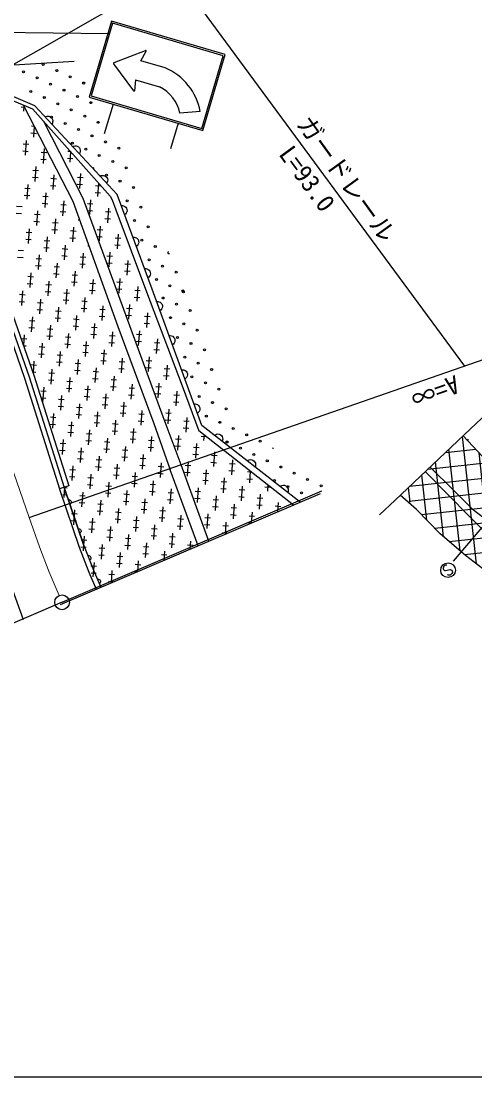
# Model space of a CAD drawing. Units: millimetres, scale not verified. Extents: x 40000 to 680000, y 20000 to 380000.
# Drawn here: x 209004 to 254914, y 205000 to 311891 of the extents above; entities that cross this region are included whole.
import ezdxf
from ezdxf.enums import TextEntityAlignment as Align

# ---------------------------------------------------------------- set-up
doc = ezdxf.new("R2010")
doc.units = ezdxf.units.MM
doc.header["$LTSCALE"] = 1000
doc.linetypes.add('CHAIN', pattern=[18.5, 12, -1.5, 3.5, -1.5])
for name, color, linetype, lineweight in [('M-BGD', 7, 'Continuous', 25), ('M-BMK', 2, 'CHAIN', 13), ('M-STR-STRC', 7, 'Continuous', 25), ('M-TTL-BAND', 7, 'Continuous', 25)]:
    doc.layers.add(name, color=color, linetype=linetype, lineweight=lineweight)
doc.styles.add('ＭＳ ゴシック', font='')
doc.styles.get('ＭＳ ゴシック').set_extended_font_data('MS Gothic')

# ---------------------------------------------------------------- blocks, each defined once
blk = doc.blocks.new('BUHIN1')
at = {"color": 7, "linetype": 'Continuous', "lineweight": 25}
for radius in [746, 22.5]:
    blk.add_circle((0, 0), radius, dxfattribs=at)
blk = doc.blocks.new('BUHIN117')
at = {"color": 7, "linetype": 'Continuous', "lineweight": 25}
blk.add_lwpolyline([(487, 115), (474, -6), (438, -115), (371, -244), (278, -327), (171, -389), (20, -424), (-102, -417), (-223, -384), (-343, -299), (-424, -218), (-487, -115)], dxfattribs=at)
blk = doc.blocks.new('BUHIN118')
at = {"color": 7, "linetype": 'Continuous', "lineweight": 25}
blk.add_lwpolyline([(474, -160), (399, -256), (311, -329), (186, -403), (62, -425), (-60, -420), (-207, -371), (-307, -300), (-392, -208), (-449, -73), (-475, 39), (-474, 160)], dxfattribs=at)
blk = doc.blocks.new('BUHIN119')
at = {"color": 7, "linetype": 'Continuous', "lineweight": 25}
blk.add_lwpolyline([(474, -158), (400, -254), (312, -328), (187, -402), (64, -425), (-58, -421), (-205, -372), (-306, -301), (-391, -210), (-449, -74), (-475, 37), (-474, 158)], dxfattribs=at)
blk = doc.blocks.new('BUHIN120')
at = {"color": 7, "linetype": 'Continuous', "lineweight": 25}
blk.add_lwpolyline([(499, 36), (467, -82), (414, -183), (327, -300), (222, -368), (107, -411), (-47, -422), (-167, -395), (-281, -344), (-386, -241), (-453, -148), (-499, -36)], dxfattribs=at)
blk = doc.blocks.new('BUHIN167')
at = {"color": 7, "linetype": 'Continuous', "lineweight": 25}
blk.add_lwpolyline([(235, -86), (196, -133), (152, -168), (88, -204), (26, -213), (-35, -209), (-108, -183), (-157, -146), (-198, -99), (-225, -31), (-237, 25), (-235, 86)], dxfattribs=at)
blk = doc.blocks.new('BUHIN15')
at = {"color": 7, "linetype": 'Continuous', "lineweight": 25}
blk.add_lwpolyline([(-139, -518), (-90, -555), (-30, -570), (50, -571), (164, -549), (255, -505), (326, -435), (359, -345), (346, -259), (332, -205), (289, -136), (230, -106), (-216, 51), (-272, 109), (-319, 196), (-328, 285), (-316, 360), (-277, 436), (-169, 491), (1, 523), (77, 526), (153, 506), (222, 462), (290, 387)], dxfattribs=at)
blk.add_circle((0, 0), 746, dxfattribs=at)

msp = doc.modelspace()

# ---------------------------------------------------------------- hatches: boundary and pattern name
at = {"layer": 'M-BGD'}
h = msp.add_hatch(dxfattribs=at)
h.set_pattern_fill('USER', color=256, style=0, pattern_type=2)
h.set_pattern_definition([(96.226, (267048, 257800), (-1491.153, -162.67), []), (6.226, (267048, 257800), (-162.67, 1491.153), [])])
h.paths.add_polyline_path([(253742, 269916), (256181, 267278), (258918, 264582), (262390, 261599), (265659, 258780), (267048, 257800), (273053, 265276), (273165, 265198), (272641, 264649), (279730, 260460), (282566, 259020), (284147, 258330), (286923, 257217), (289212, 256603), (292022, 255821), (294344, 255443), (299267, 254793), (304467, 254785), (303242, 253111), (301071, 253164), (292982, 253085), (290093, 253215), (286526, 252519), (285230, 252156), (281481, 251663), (279718, 251793), (277437, 252156), (275722, 251104), (271315, 251363), (268853, 251583), (267601, 250623), (266181, 250540), (264120, 250679), (262643, 251180), (260778, 252573), (259218, 253882), (255708, 256444), (253981, 257781), (251419, 259981), (249000, 262450), (247574, 264087)])

# ---------------------------------------------------------------- linework, layer by layer
for p, q in [((197198, 301229), (225317, 317274)), ((224532, 316827), (253873, 276967)), ((201616, 307078), (214360, 307822)), ((210374, 303325), (201616, 307078)), ((201695, 306538), (210155, 303022)), ((209348, 303157), (209007, 303182)), ((209217, 303412), (214224, 293656)), ((209292, 303266), (209257, 302788)), ((210155, 303022), (217999, 294158)), ((218707, 294335), (210374, 303325)), ((215289, 293926), (211347, 301675)), ((210555, 300491), (209994, 300531)), ((210049, 301279), (210321, 301259)), ((210325, 301253), (210244, 300137)), ((209217, 299460), (209778, 299420)), ((209521, 299814), (209412, 298318)), ((212436, 299533), (212472, 299531)), ((209724, 298672), (209163, 298712)), ((211036, 298629), (211597, 298588)), ((211340, 298983), (211231, 297487)), ((213731, 298740), (213958, 298724)), ((214004, 298672), (213929, 297599)), ((210508, 297164), (210400, 295668)), ((211543, 297840), (210982, 297881)), ((214240, 297953), (213679, 297992)), ((210204, 296810), (210765, 296769)), ((212327, 296332), (212218, 294836)), ((214721, 296091), (215282, 296052)), ((215024, 296446), (214920, 294949)), ((209676, 295345), (209568, 293849)), ((210711, 296021), (210150, 296062)), ((212530, 295189), (211969, 295230)), ((212023, 295978), (212584, 295937)), ((215230, 295303), (214669, 295343)), ((216541, 295261), (217054, 295225)), ((216834, 295474), (216739, 294120)), ((209879, 294202), (209318, 294243)), ((209372, 294991), (209933, 294950)), ((211191, 294159), (211752, 294119)), ((211495, 294513), (211387, 293017)), ((213845, 294394), (213788, 294398)), ((214038, 294017), (214037, 294004)), ((217050, 294474), (216489, 294513)), ((217999, 294158), (218221, 293786)), ((222247, 284764), (218707, 294335)), ((208541, 293172), (209102, 293131)), ((211698, 293371), (211137, 293411)), ((213010, 293328), (213571, 293287)), ((213314, 293682), (213206, 292185)), ((214224, 293656), (218784, 280967)), ((223365, 271843), (215289, 293926)), ((215712, 293442), (216273, 293402)), ((216015, 293796), (215910, 292300)), ((217835, 292967), (217730, 291470)), ((218221, 293786), (218589, 292782)), ((209048, 292383), (208487, 292424)), ((210360, 292340), (210921, 292300)), ((210664, 292694), (210555, 291198)), ((212482, 291863), (212374, 290367)), ((213517, 292539), (212956, 292580)), ((216220, 292654), (215741, 292688)), ((218040, 291825), (217479, 291864)), ((217532, 292612), (218093, 292573)), ((218589, 292782), (221688, 284491)), ((209832, 290875), (209723, 289379)), ((210866, 291552), (210305, 291592)), ((212685, 290720), (212124, 290761)), ((212179, 291509), (212740, 291468)), ((214301, 291031), (214193, 289535)), ((214913, 291738), (214775, 291748)), ((215029, 291415), (215025, 291354)), ((216702, 290792), (217263, 290753)), ((217005, 291147), (216900, 289651)), ((210035, 289733), (209474, 289773)), ((209528, 290522), (210089, 290481)), ((211347, 289690), (211908, 289649)), ((211651, 290044), (211542, 288548)), ((214504, 289888), (213943, 289929)), ((213997, 290677), (214558, 290636)), ((217211, 290005), (216710, 290040)), ((218522, 289963), (219083, 289923)), ((218825, 290317), (218720, 288821)), ((208696, 288703), (209257, 288662)), ((211854, 288901), (211293, 288942)), ((213166, 288858), (213727, 288817)), ((213470, 289212), (213361, 287716)), ((215865, 289090), (215762, 289097)), ((219031, 289175), (218469, 289215)), ((209203, 287914), (208642, 287955)), ((210515, 287871), (211076, 287830)), ((210819, 288225), (210711, 286729)), ((213673, 288069), (213111, 288110)), ((214985, 288026), (215546, 287986)), ((215288, 288380), (215180, 286884)), ((217692, 288143), (218253, 288104)), ((217995, 288498), (217891, 287001)), ((219815, 287668), (219710, 286172)), ((211022, 287082), (210461, 287123)), ((212334, 287039), (212895, 286999)), ((212638, 287393), (212529, 285897)), ((214457, 286562), (214348, 285065)), ((215491, 287238), (214930, 287278)), ((218201, 287355), (217678, 287392)), ((220021, 286526), (219460, 286565)), ((219512, 287313), (220073, 287274)), ((209683, 286052), (210244, 286011)), ((209987, 286406), (209879, 284910)), ((211806, 285574), (211698, 284078)), ((212841, 286251), (212280, 286291)), ((214660, 285419), (214099, 285460)), ((214153, 286208), (214714, 286167)), ((216276, 285730), (216167, 284234)), ((216816, 286442), (216749, 286447)), ((218683, 285493), (219244, 285454)), ((218986, 285848), (218881, 284352)), ((209156, 284587), (209047, 283091)), ((210190, 285263), (209629, 285304)), ((212009, 284432), (211448, 284472)), ((211502, 285220), (212063, 285180)), ((213321, 284389), (213882, 284348)), ((213625, 284743), (213517, 283247)), ((216479, 284587), (215918, 284628)), ((215972, 285376), (216533, 285335)), ((219191, 284706), (218647, 284744)), ((220503, 284664), (221064, 284625)), ((220806, 285019), (220701, 283522)), ((221688, 284491), (225301, 274960)), ((227297, 270941), (222247, 284764)), ((207731, 283368), (210304, 276048)), ((209359, 283445), (208798, 283485)), ((208852, 284233), (209413, 284193)), ((210671, 283402), (211232, 283361)), ((210974, 283755), (210866, 282259)), ((213828, 283600), (213267, 283641)), ((215140, 283557), (215701, 283516)), ((215444, 283911), (215336, 282415)), ((217768, 283794), (217736, 283796)), ((221011, 283876), (220450, 283916)), ((206800, 283001), (209355, 275732)), ((207265, 283184), (209830, 275890)), ((211177, 282613), (210616, 282653)), ((212489, 282570), (213051, 282529)), ((212793, 282924), (212685, 281428)), ((215647, 282768), (215086, 282809)), ((216959, 282725), (217520, 282685)), ((217263, 283079), (217154, 281583)), ((219673, 282844), (220234, 282805)), ((219976, 283199), (219871, 281702)), ((221796, 282369), (221691, 280873)), ((209839, 281583), (210400, 281542)), ((210143, 281937), (210034, 280441)), ((212996, 281781), (212435, 281822)), ((214308, 281738), (214869, 281697)), ((214612, 282092), (214504, 280596)), ((216431, 281260), (216323, 279764)), ((217466, 281937), (216905, 281977)), ((220182, 282057), (219621, 282096)), ((222002, 281227), (221440, 281266)), ((221493, 282015), (222054, 281975)), ((209311, 280118), (209236, 279085)), ((210346, 280794), (209785, 280835)), ((211658, 280751), (212219, 280710)), ((211962, 281105), (211853, 279609)), ((213781, 280273), (213672, 278777)), ((214815, 280949), (214254, 280990)), ((216634, 280118), (216073, 280158)), ((216127, 280906), (216688, 280866)), ((217946, 280075), (218507, 280034)), ((218250, 280429), (218142, 278933)), ((218784, 280967), (222436, 271161)), ((220663, 280195), (221224, 280155)), ((220966, 280549), (220862, 279053)), ((264619, 280195), (254448, 270583)), ((209007, 279764), (209568, 279723)), ((209514, 278975), (209269, 278993)), ((211130, 279286), (211022, 277790)), ((212165, 279962), (211604, 280003)), ((213983, 279131), (213422, 279171)), ((213477, 279919), (214038, 279879)), ((215296, 279088), (215857, 279047)), ((215599, 279442), (215491, 277945)), ((218453, 279286), (217892, 279327)), ((221172, 279407), (220611, 279447)), ((222483, 279365), (223044, 279326)), ((222786, 279720), (222681, 278223)), ((209830, 261622), (256637, 277930)), ((209830, 261622), (256637, 277930)), ((211333, 278143), (210772, 278184)), ((210826, 278932), (211387, 278891)), ((212645, 278100), (213206, 278060)), ((212949, 278454), (212840, 276958)), ((215802, 278299), (215241, 278340)), ((217114, 278256), (217675, 278215)), ((217418, 278610), (217310, 277114)), ((222992, 278578), (222431, 278617)), ((209994, 277113), (210555, 277073)), ((210298, 277467), (210214, 276303)), ((213152, 277312), (212591, 277352)), ((214464, 277269), (215025, 277228)), ((214768, 277623), (214659, 276127)), ((217621, 277467), (217060, 277508)), ((218933, 277424), (219494, 277384)), ((219237, 277778), (219129, 276282)), ((221654, 277545), (222215, 277506)), ((221957, 277900), (221852, 276404)), ((223777, 277070), (223672, 275574)), ((209830, 275890), (213362, 264681)), ((210501, 276325), (210199, 276346)), ((210304, 276048), (213839, 264831)), ((211813, 276282), (212374, 276241)), ((212117, 276636), (212009, 275139)), ((213936, 275804), (213828, 274308)), ((214971, 276480), (214410, 276521)), ((216283, 276437), (216844, 276396)), ((216587, 276791), (216478, 275295)), ((218405, 275959), (218297, 274463)), ((219440, 276636), (218879, 276676)), ((222162, 276758), (221601, 276797)), ((223982, 275928), (223421, 275968)), ((223474, 276716), (224035, 276676)), ((209355, 275732), (212885, 264530)), ((211285, 274817), (211177, 273321)), ((212320, 275493), (211759, 275534)), ((213632, 275450), (214193, 275409)), ((215755, 274972), (215646, 273476)), ((216790, 275648), (216229, 275689)), ((218608, 274817), (218047, 274857)), ((218102, 275605), (218663, 275565)), ((219920, 274774), (220481, 274733)), ((220224, 275128), (220116, 273632)), ((222644, 274896), (223205, 274857)), ((222947, 275251), (222842, 273754)), ((225301, 274960), (226997, 270423)), ((210982, 274463), (211543, 274422)), ((211488, 273674), (211042, 273706)), ((213104, 273985), (212996, 272489)), ((214139, 274661), (213578, 274702)), ((215958, 273829), (215397, 273870)), ((215451, 274618), (216012, 274578)), ((217270, 273786), (217831, 273746)), ((217574, 274140), (217465, 272644)), ((220427, 273985), (219866, 274026)), ((223153, 274108), (222592, 274148)), ((224464, 274066), (225025, 274027)), ((224767, 274421), (224662, 272925)), ((213307, 272842), (212746, 272883)), ((212800, 273631), (213361, 273590)), ((214619, 272799), (215180, 272759)), ((214923, 273153), (214815, 271657)), ((217777, 272998), (217216, 273038)), ((219089, 272955), (219650, 272914)), ((219393, 273309), (219284, 271813)), ((223937, 272601), (223833, 271105)), ((224973, 273279), (224411, 273318)), ((211969, 271812), (212530, 271771)), ((212273, 272166), (212164, 270670)), ((215126, 272011), (214565, 272051)), ((216438, 271968), (216999, 271927)), ((216742, 272322), (216634, 270825)), ((219596, 272166), (219035, 272207)), ((220908, 272123), (221469, 272082)), ((221212, 272477), (221103, 270981)), ((225191, 266967), (223365, 271843)), ((223634, 272247), (224195, 272207)), ((225757, 271772), (225652, 270275)), ((265164, 271905), (252732, 257224)), ((212476, 271023), (211915, 271064)), ((213788, 270980), (214349, 270940)), ((214092, 271334), (213983, 269838)), ((215910, 270503), (215802, 269007)), ((216945, 271179), (216384, 271220)), ((218257, 271136), (218818, 271095)), ((218561, 271490), (218453, 269994)), ((220380, 270658), (220271, 269162)), ((221414, 271334), (220853, 271375)), ((222436, 271161), (224100, 266448)), ((224143, 271459), (223582, 271498)), ((225963, 270630), (225402, 270669)), ((225454, 271417), (226015, 271378)), ((237235, 263177), (227297, 270941)), ((254448, 270583), (246843, 263396)), ((213260, 269516), (213151, 268019)), ((214294, 270192), (213733, 270232)), ((216113, 269360), (215552, 269401)), ((215607, 270149), (216168, 270108)), ((217729, 269671), (217621, 268175)), ((218764, 270347), (218203, 270388)), ((220583, 269516), (220022, 269556)), ((220076, 270304), (220637, 270264)), ((221895, 269473), (222456, 269432)), ((222199, 269826), (222090, 268330)), ((224625, 269597), (225186, 269558)), ((224928, 269952), (224823, 268455)), ((236561, 262890), (226997, 270423)), ((227783, 269800), (227222, 269839)), ((227512, 270017), (227472, 269446)), ((253742, 269916), (256181, 267278)), ((254251, 269578), (254164, 269460)), ((213463, 268373), (212902, 268414)), ((212956, 269162), (213517, 269121)), ((214775, 268330), (215336, 268289)), ((215079, 268684), (214970, 267188)), ((217932, 268528), (217371, 268569)), ((217425, 269317), (217986, 269276)), ((219244, 268485), (219805, 268445)), ((219548, 268839), (219440, 267343)), ((222402, 268684), (221841, 268724)), ((225133, 268810), (224572, 268849)), ((226445, 268768), (227006, 268728)), ((226748, 269122), (226643, 267626)), ((215282, 267541), (214721, 267582)), ((216594, 267498), (217155, 267458)), ((216898, 267852), (216789, 266356)), ((219751, 267697), (219190, 267737)), ((221063, 267654), (221624, 267613)), ((221367, 268008), (221259, 266512)), ((225918, 267302), (225813, 265806)), ((226953, 267980), (226392, 268019)), ((228264, 267938), (228826, 267899)), ((228567, 268293), (228463, 266796)), ((230387, 267463), (230282, 265967)), ((213943, 266511), (214504, 266470)), ((214247, 266865), (214139, 265369)), ((217101, 266709), (216539, 266750)), ((218413, 266666), (218974, 266626)), ((218716, 267020), (218608, 265524)), ((220535, 266189), (220427, 264693)), ((221570, 266865), (221009, 266906)), ((222882, 266822), (223443, 266781)), ((223186, 267176), (223077, 265680)), ((226905, 258777), (224100, 266448)), ((227997, 259242), (225191, 266967)), ((226124, 266160), (225563, 266200)), ((225615, 266948), (226176, 266908)), ((227738, 266473), (227633, 264977)), ((228773, 267151), (228212, 267190)), ((230593, 266321), (230032, 266360)), ((230084, 267109), (230645, 267069)), ((231904, 266279), (232292, 266252)), ((232186, 266335), (232102, 265137)), ((249899, 266284), (254402, 261703)), ((250386, 266745), (252712, 264421)), ((214450, 265722), (213889, 265763)), ((215762, 265679), (216323, 265639)), ((216066, 266033), (215957, 264537)), ((217885, 265202), (217776, 263705)), ((218919, 265878), (218358, 265918)), ((220231, 265835), (220792, 265794)), ((222354, 265357), (222246, 263861)), ((223389, 266033), (222828, 266074)), ((227944, 265331), (227382, 265370)), ((227435, 266118), (227996, 266079)), ((229255, 265289), (229816, 265249)), ((229558, 265643), (229453, 264147)), ((232413, 265492), (231852, 265531)), ((213839, 264831), (212885, 264530)), ((212889, 264520), (214884, 258621)), ((212973, 252843), (239284, 264050)), ((213149, 253048), (239427, 264329)), ((213389, 264689), (213315, 263659)), ((213345, 264675), (213672, 264651)), ((213362, 264681), (215355, 258792)), ((215355, 258792), (213362, 264681)), ((215234, 264214), (215126, 262718)), ((216269, 264891), (215708, 264931)), ((218088, 264059), (217527, 264100)), ((217581, 264848), (218142, 264807)), ((219704, 264370), (219595, 262874)), ((220738, 265046), (220177, 265087)), ((222557, 264214), (221996, 264255)), ((222050, 265003), (222611, 264962)), ((223869, 264171), (224430, 264131)), ((224173, 264525), (224065, 263029)), ((226605, 264298), (227166, 264259)), ((226908, 264653), (226804, 263157)), ((229763, 264501), (229202, 264541)), ((231075, 264459), (231636, 264420)), ((231378, 264814), (231273, 263318)), ((234233, 264662), (233672, 264701)), ((233966, 264934), (233922, 264308)), ((252712, 264421), (254657, 262517)), ((213618, 263903), (213227, 263932)), ((215437, 263072), (214876, 263112)), ((214930, 263860), (215491, 263820)), ((216749, 263029), (217310, 262988)), ((217053, 263383), (216945, 261887)), ((219907, 263227), (219346, 263268)), ((219400, 264016), (219961, 263975)), ((221219, 263184), (221780, 263144)), ((221522, 263538), (221414, 262042)), ((224376, 263383), (223815, 263423)), ((227114, 263511), (226553, 263550)), ((228425, 263469), (228986, 263430)), ((228728, 263824), (228623, 262327)), ((230548, 262994), (230443, 261498)), ((231583, 263672), (231022, 263711)), ((232894, 263630), (233456, 263590)), ((233198, 263984), (233093, 262488)), ((235017, 263155), (234951, 262204)), ((235746, 263532), (235742, 263478)), ((246843, 263396), (245259, 261900)), ((249000, 262450), (247366, 263891)), ((214099, 262042), (214660, 262001)), ((214403, 262396), (214294, 260899)), ((217256, 262240), (216695, 262281)), ((218568, 262197), (219129, 262156)), ((218872, 262551), (218764, 261055)), ((221725, 262396), (221164, 262436)), ((223037, 262353), (223599, 262312)), ((223341, 262706), (223233, 261210)), ((227899, 262004), (227794, 260507)), ((228934, 262681), (228373, 262721)), ((230754, 261852), (230193, 261891)), ((230245, 262639), (230806, 262600)), ((232368, 262164), (232291, 261071)), ((233403, 262842), (232842, 262881)), ((234714, 262800), (235275, 262761)), ((251419, 259982), (249000, 262450)), ((254657, 262517), (256501, 261093)), ((214605, 261253), (214081, 261291)), ((215917, 261210), (216479, 261169)), ((216221, 261564), (216113, 260068)), ((219075, 261408), (218514, 261449)), ((220387, 261365), (220948, 261325)), ((220691, 261719), (220582, 260223)), ((222510, 260888), (222401, 259392)), ((223544, 261564), (222983, 261604)), ((224856, 261521), (225417, 261480)), ((225160, 261875), (225052, 260379)), ((228104, 260861), (227543, 260901)), ((227596, 261649), (228157, 261610)), ((229416, 260819), (229977, 260780)), ((229719, 261174), (229632, 259938)), ((232233, 261046), (232013, 261062)), ((232065, 261810), (232626, 261770)), ((254402, 261703), (256547, 259530)), ((215390, 259745), (215281, 258249)), ((216424, 260421), (215863, 260462)), ((217736, 260378), (218297, 260338)), ((218040, 260732), (217932, 259236)), ((219859, 259900), (219751, 258404)), ((220894, 260577), (220333, 260617)), ((222713, 259745), (222152, 259786)), ((222206, 260534), (222767, 260493)), ((224329, 260056), (224220, 258560)), ((225363, 260732), (224802, 260773)), ((229862, 260036), (229363, 260071)), ((253981, 257781), (251419, 259982)), ((215086, 259391), (215647, 259350)), ((215355, 258792), (216314, 256306)), ((217209, 258913), (217100, 257417)), ((218243, 259589), (217682, 259630)), ((220062, 258758), (219501, 258798)), ((219555, 259546), (220116, 259506)), ((221374, 258715), (221935, 258674)), ((221678, 259069), (221570, 257573)), ((224531, 258913), (223970, 258954)), ((224025, 259702), (224586, 259661)), ((225844, 258870), (226405, 258830)), ((226147, 259224), (226090, 258429)), ((214884, 258621), (215852, 256116)), ((215593, 258602), (215032, 258643)), ((217411, 257771), (216850, 257811)), ((216905, 258559), (217466, 258519)), ((218724, 257728), (219285, 257687)), ((219027, 258082), (218919, 256585)), ((221881, 257926), (221320, 257967)), ((223193, 257883), (223754, 257842)), ((223497, 258237), (223429, 257296)), ((255708, 256444), (253981, 257781)), ((216073, 256740), (216634, 256700)), ((216377, 257094), (216271, 255633)), ((219230, 256939), (218669, 256980)), ((220542, 256896), (221103, 256855)), ((220846, 257250), (220767, 256162)), ((209255, 251268), (207373, 256434)), ((215852, 256116), (216606, 254390)), ((216580, 255952), (216106, 255986)), ((216314, 256306), (217066, 254586)), ((217892, 255909), (218453, 255868)), ((218196, 256263), (218106, 255029)), ((220698, 256133), (220488, 256148)), ((218332, 255125), (217838, 255161)), ((213149, 253048), (187447, 242078))]:
    msp.add_line(p, q, dxfattribs=at)
for points in [[(215744, 257782), (215805, 257784), (215861, 257774), (215930, 257749), (215978, 257709), (216015, 257660), (216043, 257588), (216048, 257527), (216040, 257465), (216006, 257399), (215971, 257354), (215924, 257315)], [(216714, 255390), (216775, 255395), (216832, 255387), (216901, 255366), (216951, 255327), (216990, 255280), (217021, 255209), (217029, 255149), (217023, 255086), (216992, 255019), (216960, 254972), (216914, 254932)]]:
    msp.add_lwpolyline(points, dxfattribs=at)
for centre in [(209252, 306767), (211242, 307503), (212605, 306876), (210615, 306140), (213967, 306250), (215330, 305623), (209988, 304778), (211978, 305514), (213341, 304887), (211351, 304151), (212714, 303524), (214703, 304260), (216066, 303633), (214077, 302897), (212087, 302161), (213450, 301535), (215439, 302271), (216802, 301644), (214813, 300908), (216175, 300281), (214186, 299545), (217538, 299654), (215549, 298918), (216911, 298291), (218901, 299027), (218274, 297665), (217647, 296302), (219637, 297038), (219010, 295675), (220373, 295048), (219746, 293686), (221109, 293059), (220482, 291696), (221845, 291069), (221218, 289706), (222581, 289080), (221954, 287717), (223317, 287090), (224680, 286463), (222690, 285727), (224053, 285101), (225369, 284585), (225416, 284474), (223377, 283857), (224737, 283225), (226097, 282593), (224104, 281865), (225465, 281233), (226825, 280600), (224832, 279872), (226193, 279240), (225560, 277880), (227553, 278608), (226920, 277248), (226288, 275887), (228281, 276615), (227648, 275255), (229009, 274623), (227016, 273895), (228376, 273263), (229736, 272630), (227744, 271902), (229104, 271270), (230464, 270638), (229832, 269278), (231825, 270005), (233185, 269373), (231192, 268645), (232553, 268013), (233913, 267381), (235273, 266748), (236633, 266116), (234641, 265388), (237993, 265484), (236001, 264756), (237361, 264123), (239354, 264851)]:
    msp.add_circle(centre, 99.5, dxfattribs=at)
for centre, radius, start, end in [((221611, 308881), 40, 332.32213, 111.1227), ((218436, 307612), 80, 111.1227, 216.37144), ((220425, 304844), 40, 216.37144, 354.94199), ((216285, 296929), 99.5, 320.08381, 125.57227), ((223944, 288453), 99.5, 101.14098, 307.16477), ((228472, 269910), 99.5, 25.20188, 78.79967), ((234545, 268741), 99.5, 202.59721, 265.79044)]:
    msp.add_arc(centre, radius, start, end, dxfattribs=at)
at = {"layer": 'M-BMK'}
for p, q in [((209830, 261622), (207929, 267088)), ((209830, 261622), (210863, 258678)), ((210863, 258678), (211851, 256114)), ((211851, 256114), (212856, 253739))]:
    msp.add_line(p, q, dxfattribs=at)
at = {"layer": 'M-STR-STRC'}
for p, q in [((218135, 311879), (215880, 304203)), ((218243, 311680), (216079, 304312)), ((229648, 308497), (218135, 311879)), ((229450, 308389), (218243, 311680)), ((185938, 311049), (217889, 310631)), ((218407, 307687), (221596, 308919)), ((221127, 307873), (221646, 308863)), ((223583, 307152), (221127, 307873)), ((227285, 301020), (229450, 308389)), ((227394, 300822), (229648, 308497)), ((220393, 304821), (218372, 307565)), ((220564, 305954), (220465, 304841)), ((220564, 305954), (223020, 305233)), ((215880, 304203), (227394, 300822)), ((216079, 304312), (227285, 301020)), ((218302, 303492), (217418, 300481)), ((227122, 302736), (225077, 302586)), ((224893, 301556), (224127, 298946))]:
    msp.add_line(p, q, dxfattribs=at)
for centre, radius, start, end in [((221224, 301635), 6000, 10.56787, 66.84491), ((221181, 301681), 4000, 13.07968, 62.63226)]:
    msp.add_arc(centre, radius, start, end, dxfattribs=at)
at = {"layer": 'M-TTL-BAND'}
msp.add_line((40000, 205000), (579000, 205000), dxfattribs=at)

# ---------------------------------------------------------------- block references
at = {"layer": 'M-BGD'}
for name, p, rotation in [('BUHIN120', (211763, 301826), 128.71724), ('BUHIN120', (214540, 298830), 128.71724), ('BUHIN120', (217318, 295833), 128.71724), ('BUHIN119', (219297, 292740), 128.71724), ('BUHIN119', (220477, 289549), 128.71724), ('BUHIN119', (221657, 286359), 128.71724), ('BUHIN118', (222878, 283036), 128.71724), ('BUHIN118', (224141, 279580), 128.71724), ('BUHIN118', (225403, 276124), 128.71724), ('BUHIN118', (226666, 272669), 128.71724), ('BUHIN117', (228953, 269647), 128.71724), ('BUHIN117', (232266, 267059), 128.71724), ('BUHIN117', (235578, 264471), 128.71724), ('BUHIN167', (213860, 263208), 128.71724), ('BUHIN167', (214857, 260264), 128.71724), ('BUHIN15', (252203, 256298), 209.96056), ('BUHIN1', (213149, 253048), 128.71724)]:
    msp.add_blockref(name, p, dxfattribs=dict(at, rotation=rotation))

# ---------------------------------------------------------------- texts
at = {"layer": 'M-BGD', "style": 'ＭＳ ゴシック'}
for s, rotation, p in [('ガードレール', 305.8, (236356, 301171)), ('L=93.0', 306.3, (234553, 298095)), ('A=∞', 199.3, (252756, 276588))]:
    msp.add_text(s, height=1833, rotation=rotation, dxfattribs=at).set_placement(p, align=Align.BOTTOM_LEFT)

doc.saveas('drawing.dxf')
